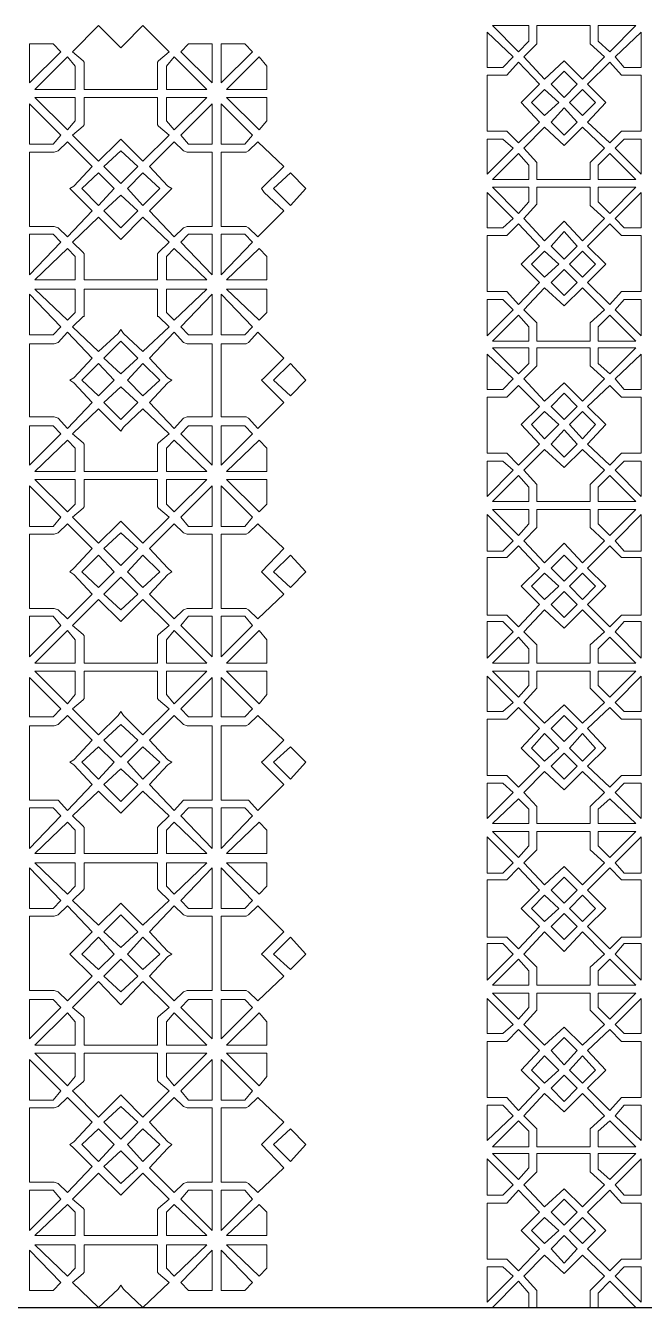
# Model space of a CAD drawing. Extents: x -66030 to 95157, y -13132 to 45879.
# Drawn here: x 46595 to 48449, y 24423 to 28262 of the extents above; entities that cross this region are included whole.
import ezdxf

# ---------------------------------------------------------------- set-up
doc = ezdxf.new("R2010")
doc.units = 0
doc.header["$LTSCALE"] = 100
doc.header["$MEASUREMENT"] = 0
doc.layers.get('0').update_dxf_attribs({"linetype": 'CONTINUOUS'})
doc.layers.add('3', color=11, linetype='CONTINUOUS')

msp = doc.modelspace()

# ---------------------------------------------------------------- linework, layer by layer
at = {"lineweight": 0}
for points in [[(46989.8, 28070.7), (46771, 28070.7), (46771, 28152.8), (46767.1, 28156.7), (46735.9, 28184), (46814, 28262.1), (46880.4, 28195.7), (46888.2, 28203.6), (46946.8, 28262.1), (47024.9, 28184), (46993.7, 28156.7), (46989.8, 28152.8), (46989.8, 28070.7)], [(48103, 28262.1), (47993.6, 28262.1), (48071.7, 28184), (48103, 28215.3), (48103, 28262.1)], [(48286.5, 28262.1), (48126.4, 28262.1), (48126.4, 28207.5), (48087.3, 28168.4), (48149.8, 28102), (48208.4, 28156.7), (48263.1, 28102), (48329.5, 28168.4), (48286.5, 28207.5), (48286.5, 28262.1)], [(48423.3, 28262.1), (48310, 28262.1), (48310, 28215.3), (48345.1, 28184), (48423.3, 28262.1)], [(47978, 28242.6), (47978, 28137.1), (48024.8, 28137.1), (48056.1, 28168.4), (47978, 28242.6)], [(48438.9, 28137.1), (48438.9, 28242.6), (48360.8, 28168.4), (48388.1, 28137.1), (48438.9, 28137.1)], [(46700.7, 28184), (46607, 28090.3), (46607, 28207.5), (46677.3, 28207.5), (46700.7, 28184)], [(47153.8, 28207.5), (47153.8, 28090.3), (47060.1, 28184), (47083.5, 28207.5), (47153.8, 28207.5)], [(47181.2, 28090.3), (47181.2, 28207.5), (47251.5, 28207.5), (47274.9, 28184), (47181.2, 28090.3)], [(46743.7, 28070.7), (46622.6, 28070.7), (46720.3, 28168.4), (46743.7, 28141.1), (46743.7, 28070.7)], [(47138.2, 28070.7), (47017.1, 28070.7), (47017.1, 28141.1), (47040.5, 28168.4), (47138.2, 28070.7)], [(47317.9, 28070.7), (47196.8, 28070.7), (47294.4, 28168.4), (47317.9, 28141.1), (47317.9, 28070.7)], [(47978, 28113.7), (47978, 27945.8), (48036.6, 27945.8), (48071.7, 27910.6), (48134.2, 27973.1), (48079.5, 28031.7), (48134.2, 28086.4), (48071.7, 28152.8), (48036.6, 28113.7), (47978, 28113.7)], [(48438.9, 27945.8), (48438.9, 28113.7), (48380.3, 28113.7), (48345.1, 28152.8), (48278.7, 28086.4), (48333.4, 28031.7), (48278.7, 27973.1), (48345.1, 27910.6), (48380.3, 27945.8), (48438.9, 27945.8)], [(48208.4, 28125.4), (48169.4, 28086.4), (48208.4, 28047.3), (48247.5, 28086.4), (48208.4, 28125.4)], [(48149.8, 28070.7), (48110.8, 28031.7), (48149.8, 27992.6), (48192.8, 28031.7), (48149.8, 28070.7)], [(48263.1, 27992.6), (48302.2, 28031.7), (48263.1, 28070.7), (48224, 28031.7), (48263.1, 27992.6)], [(46622.6, 28047.3), (46743.7, 28047.3), (46743.7, 27977), (46720.3, 27949.7), (46622.6, 28047.3)], [(46771, 28047.3), (46989.8, 28047.3), (46989.8, 27965.3), (46993.7, 27961.4), (47024.9, 27934), (46946.8, 27855.9), (46888.2, 27914.5), (46880.4, 27922.3), (46872.6, 27914.5), (46814, 27855.9), (46735.9, 27934), (46767.1, 27961.4), (46771, 27965.3), (46771, 28047.3)], [(47017.1, 28047.3), (47138.2, 28047.3), (47040.5, 27949.7), (47017.1, 27977), (47017.1, 28047.3)], [(47196.8, 28047.3), (47317.9, 28047.3), (47317.9, 27977), (47294.4, 27949.7), (47196.8, 28047.3)], [(46607, 28027.8), (46700.7, 27934), (46677.3, 27906.7), (46607, 27906.7), (46607, 28027.8)], [(47153.8, 28027.8), (47153.8, 27906.7), (47083.5, 27906.7), (47060.1, 27934), (47153.8, 28027.8)], [(47181.2, 27906.7), (47181.2, 28027.8), (47274.9, 27934), (47251.5, 27906.7), (47181.2, 27906.7)], [(48169.4, 27973.1), (48208.4, 27934), (48247.5, 27973.1), (48208.4, 28016.1), (48169.4, 27973.1)], [(48126.4, 27801.2), (48286.5, 27801.2), (48286.5, 27852), (48329.5, 27895), (48263.1, 27957.5), (48208.4, 27902.8), (48149.8, 27957.5), (48087.3, 27895), (48126.4, 27852), (48126.4, 27801.2)], [(46720.3, 27629.4), (46692.9, 27656.7), (46681.2, 27660.6), (46607, 27660.6), (46607, 27883.3), (46681.2, 27883.3), (46692.9, 27887.2), (46720.3, 27914.5), (46794.5, 27840.3), (46739.8, 27781.7), (46728.1, 27773.9), (46739.8, 27762.2), (46794.5, 27707.5), (46720.3, 27629.4)], [(47153.8, 27883.3), (47153.8, 27660.6), (47079.6, 27660.6), (47067.9, 27656.7), (47040.5, 27629.4), (46966.3, 27707.5), (47021, 27762.2), (47032.7, 27773.9), (47021, 27781.7), (46966.3, 27840.3), (47040.5, 27914.5), (47067.9, 27887.2), (47079.6, 27883.3), (47153.8, 27883.3)], [(47181.2, 27660.6), (47181.2, 27883.3), (47255.4, 27883.3), (47263.2, 27887.2), (47290.5, 27914.5), (47368.6, 27840.3), (47302.2, 27773.9), (47310.1, 27762.2), (47368.6, 27707.5), (47290.5, 27629.4), (47263.2, 27656.7), (47255.4, 27660.6), (47181.2, 27660.6)], [(47978, 27922.3), (47978, 27816.9), (48056.1, 27895), (48024.8, 27922.3), (47978, 27922.3)], [(48438.9, 27816.9), (48438.9, 27922.3), (48388.1, 27922.3), (48360.8, 27895), (48438.9, 27816.9)], [(46829.6, 27840.3), (46880.4, 27887.2), (46931.2, 27840.3), (46880.4, 27789.5), (46829.6, 27840.3)], [(47993.6, 27801.2), (48103, 27801.2), (48103, 27844.2), (48071.7, 27879.4), (47993.6, 27801.2)], [(48310, 27801.2), (48423.3, 27801.2), (48345.1, 27879.4), (48310, 27844.2), (48310, 27801.2)], [(46814, 27723.1), (46763.2, 27773.9), (46814, 27820.8), (46860.9, 27773.9), (46814, 27723.1)], [(46946.8, 27820.8), (46997.6, 27773.9), (46946.8, 27723.1), (46899.9, 27773.9), (46946.8, 27820.8)], [(47388.2, 27723.1), (47337.4, 27773.9), (47388.2, 27820.8), (47435, 27773.9), (47388.2, 27723.1)], [(47978, 27656.7), (47978, 27762.2), (48056.1, 27684.1), (48024.8, 27656.7), (47978, 27656.7)], [(47993.6, 27777.8), (48103, 27777.8), (48103, 27734.8), (48071.7, 27699.7), (47993.6, 27777.8)], [(48126.4, 27777.8), (48286.5, 27777.8), (48286.5, 27723.1), (48329.5, 27684.1), (48263.1, 27617.7), (48208.4, 27676.2), (48149.8, 27617.7), (48087.3, 27684.1), (48126.4, 27727), (48126.4, 27777.8)], [(48310, 27777.8), (48423.3, 27777.8), (48345.1, 27699.7), (48310, 27734.8), (48310, 27777.8)], [(48438.9, 27762.2), (48438.9, 27656.7), (48388.1, 27656.7), (48360.8, 27684.1), (48438.9, 27762.2)], [(46880.4, 27656.7), (46829.6, 27707.5), (46880.4, 27754.4), (46931.2, 27707.5), (46880.4, 27656.7)], [(46771, 27500.5), (46771, 27578.6), (46767.1, 27582.5), (46735.9, 27613.7), (46814, 27688), (46880.4, 27621.6), (46946.8, 27688), (47024.9, 27613.7), (46993.7, 27582.5), (46989.8, 27578.6), (46989.8, 27500.5), (46771, 27500.5)], [(47978, 27465.3), (47978, 27633.3), (48036.6, 27633.3), (48071.7, 27668.4), (48134.2, 27602), (48079.5, 27547.3), (48134.2, 27492.7), (48071.7, 27426.3), (48036.6, 27465.3), (47978, 27465.3)], [(48169.4, 27602), (48208.4, 27645), (48247.5, 27602), (48208.4, 27563), (48169.4, 27602)], [(48438.9, 27633.3), (48438.9, 27465.3), (48380.3, 27465.3), (48345.1, 27426.3), (48278.7, 27492.7), (48333.4, 27547.3), (48278.7, 27602), (48345.1, 27668.4), (48380.3, 27633.3), (48438.9, 27633.3)], [(46607, 27637.2), (46677.3, 27637.2), (46700.7, 27613.7), (46607, 27516.1), (46607, 27637.2)], [(47153.8, 27637.2), (47153.8, 27516.1), (47060.1, 27613.7), (47083.5, 27637.2), (47153.8, 27637.2)], [(47181.2, 27516.1), (47181.2, 27637.2), (47251.5, 27637.2), (47274.9, 27613.7), (47181.2, 27516.1)], [(46720.3, 27594.2), (46743.7, 27570.8), (46743.7, 27500.5), (46622.6, 27500.5), (46720.3, 27594.2)], [(47138.2, 27500.5), (47017.1, 27500.5), (47017.1, 27570.8), (47040.5, 27594.2), (47138.2, 27500.5)], [(47317.9, 27500.5), (47196.8, 27500.5), (47294.4, 27594.2), (47317.9, 27570.8), (47317.9, 27500.5)], [(48149.8, 27508.3), (48110.8, 27547.3), (48149.8, 27586.4), (48192.8, 27547.3), (48149.8, 27508.3)], [(48263.1, 27586.4), (48302.2, 27547.3), (48263.1, 27508.3), (48224, 27547.3), (48263.1, 27586.4)], [(48208.4, 27453.6), (48169.4, 27492.7), (48208.4, 27531.7), (48247.5, 27492.7), (48208.4, 27453.6)], [(46607, 27336.4), (46607, 27457.5), (46700.7, 27359.9), (46677.3, 27336.4), (46607, 27336.4)], [(46622.6, 27473.1), (46743.7, 27473.1), (46743.7, 27402.8), (46720.3, 27379.4), (46622.6, 27473.1)], [(46735.9, 27359.9), (46767.1, 27391.1), (46771, 27391.1), (46771, 27473.1), (46989.8, 27473.1), (46989.8, 27391.1), (46993.7, 27391.1), (47024.9, 27359.9), (46946.8, 27285.6), (46888.2, 27340.3), (46880.4, 27352), (46872.6, 27340.3), (46814, 27285.6), (46735.9, 27359.9)], [(47017.1, 27473.1), (47138.2, 27473.1), (47040.5, 27379.4), (47017.1, 27402.8), (47017.1, 27473.1)], [(47153.8, 27457.5), (47153.8, 27336.4), (47083.5, 27336.4), (47060.1, 27359.9), (47153.8, 27457.5)], [(47181.2, 27336.4), (47181.2, 27457.5), (47274.9, 27359.9), (47251.5, 27336.4), (47181.2, 27336.4)], [(47196.8, 27473.1), (47317.9, 27473.1), (47317.9, 27402.8), (47294.4, 27379.4), (47196.8, 27473.1)], [(48286.5, 27316.9), (48126.4, 27316.9), (48126.4, 27371.6), (48087.3, 27410.6), (48149.8, 27477), (48208.4, 27422.4), (48263.1, 27477), (48329.5, 27410.6), (48286.5, 27371.6), (48286.5, 27316.9)], [(47978, 27332.5), (47978, 27441.9), (48024.8, 27441.9), (48056.1, 27410.6), (47978, 27332.5)], [(48438.9, 27441.9), (48438.9, 27332.5), (48360.8, 27410.6), (48388.1, 27441.9), (48438.9, 27441.9)], [(48103, 27316.9), (47993.6, 27316.9), (48071.7, 27395), (48103, 27359.9), (48103, 27316.9)], [(48423.3, 27316.9), (48310, 27316.9), (48310, 27359.9), (48345.1, 27395), (48423.3, 27316.9)], [(46607, 27309.1), (46681.2, 27309.1), (46692.9, 27313), (46720.3, 27344.2), (46794.5, 27266.1), (46739.8, 27207.5), (46728.1, 27199.7), (46739.8, 27191.9), (46794.5, 27133.3), (46720.3, 27055.2), (46692.9, 27086.4), (46681.2, 27090.3), (46607, 27090.3), (46607, 27309.1)], [(47153.8, 27309.1), (47153.8, 27090.3), (47079.6, 27090.3), (47067.9, 27086.4), (47040.5, 27055.2), (46966.3, 27133.3), (47021, 27191.9), (47032.7, 27199.7), (47021, 27207.5), (46966.3, 27266.1), (47040.5, 27344.2), (47067.9, 27313), (47079.6, 27309.1), (47153.8, 27309.1)], [(47181.2, 27090.3), (47181.2, 27309.1), (47255.4, 27309.1), (47263.2, 27313), (47290.5, 27344.2), (47368.6, 27266.1), (47310.1, 27207.5), (47302.2, 27199.7), (47368.6, 27133.3), (47290.5, 27055.2), (47263.2, 27086.4), (47255.4, 27090.3), (47181.2, 27090.3)], [(46880.4, 27316.9), (46931.2, 27266.1), (46880.4, 27219.2), (46829.6, 27266.1), (46880.4, 27316.9)], [(47978, 27277.8), (47978, 27172.4), (48024.8, 27172.4), (48056.1, 27203.6), (47978, 27277.8)], [(48103, 27297.4), (47993.6, 27297.4), (48071.7, 27219.2), (48103, 27250.5), (48103, 27297.4)], [(48286.5, 27297.4), (48126.4, 27297.4), (48126.4, 27242.7), (48087.3, 27203.6), (48149.8, 27137.2), (48208.4, 27191.9), (48263.1, 27137.2), (48329.5, 27203.6), (48286.5, 27242.7), (48286.5, 27297.4)], [(48423.3, 27297.4), (48310, 27297.4), (48310, 27250.5), (48345.1, 27219.2), (48423.3, 27297.4)], [(48438.9, 27172.4), (48438.9, 27277.8), (48360.8, 27203.6), (48388.1, 27172.4), (48438.9, 27172.4)], [(46814, 27152.8), (46763.2, 27199.7), (46814, 27250.5), (46860.9, 27199.7), (46814, 27152.8)], [(46946.8, 27250.5), (46997.6, 27199.7), (46946.8, 27152.8), (46899.9, 27199.7), (46946.8, 27250.5)], [(47388.2, 27152.8), (47337.4, 27199.7), (47388.2, 27250.5), (47435, 27199.7), (47388.2, 27152.8)], [(46931.2, 27133.3), (46880.4, 27082.5), (46829.6, 27133.3), (46880.4, 27180.2), (46931.2, 27133.3)], [(47978, 27148.9), (47978, 26981), (48036.6, 26981), (48071.7, 26945.8), (48134.2, 27008.3), (48079.5, 27066.9), (48134.2, 27121.6), (48071.7, 27184.1), (48036.6, 27148.9), (47978, 27148.9)], [(48208.4, 27160.7), (48169.4, 27121.6), (48208.4, 27082.5), (48247.5, 27121.6), (48208.4, 27160.7)], [(48438.9, 26981), (48438.9, 27148.9), (48380.3, 27148.9), (48345.1, 27184.1), (48278.7, 27121.6), (48333.4, 27066.9), (48278.7, 27008.3), (48345.1, 26945.8), (48380.3, 26981), (48438.9, 26981)], [(46989.8, 26926.3), (46771, 26926.3), (46771, 27008.3), (46767.1, 27012.2), (46735.9, 27039.6), (46814, 27113.8), (46880.4, 27047.4), (46888.2, 27059.1), (46946.8, 27113.8), (47024.9, 27039.6), (46993.7, 27012.2), (46989.8, 27008.3), (46989.8, 26926.3)], [(48149.8, 27106), (48110.8, 27066.9), (48149.8, 27023.9), (48192.8, 27066.9), (48149.8, 27106)], [(48263.1, 27023.9), (48302.2, 27066.9), (48263.1, 27106), (48224, 27066.9), (48263.1, 27023.9)], [(46700.7, 27039.6), (46607, 26945.8), (46607, 27063), (46677.3, 27063), (46700.7, 27039.6)], [(47153.8, 27063), (47153.8, 26945.8), (47060.1, 27039.6), (47083.5, 27063), (47153.8, 27063)], [(47181.2, 26945.8), (47181.2, 27063), (47251.5, 27063), (47274.9, 27039.6), (47181.2, 26945.8)], [(48169.4, 27008.3), (48208.4, 26969.3), (48247.5, 27008.3), (48208.4, 27051.3), (48169.4, 27008.3)], [(46743.7, 26926.3), (46622.6, 26926.3), (46720.3, 27020), (46743.7, 26996.6), (46743.7, 26926.3)], [(47138.2, 26926.3), (47017.1, 26926.3), (47017.1, 26996.6), (47040.5, 27020), (47138.2, 26926.3)], [(47317.9, 26926.3), (47196.8, 26926.3), (47294.4, 27020), (47317.9, 26996.6), (47317.9, 26926.3)], [(48126.4, 26836.5), (48286.5, 26836.5), (48286.5, 26887.2), (48329.5, 26930.2), (48263.1, 26992.7), (48208.4, 26938), (48149.8, 26992.7), (48087.3, 26930.2), (48126.4, 26887.2), (48126.4, 26836.5)], [(47978, 26957.5), (47978, 26852.1), (48056.1, 26930.2), (48024.8, 26957.5), (47978, 26957.5)], [(48438.9, 26852.1), (48438.9, 26957.5), (48388.1, 26957.5), (48360.8, 26930.2), (48438.9, 26852.1)], [(46607, 26883.3), (46700.7, 26789.6), (46677.3, 26762.2), (46607, 26762.2), (46607, 26883.3)], [(46622.6, 26902.9), (46743.7, 26902.9), (46743.7, 26828.7), (46720.3, 26805.2), (46622.6, 26902.9)], [(46771, 26902.9), (46989.8, 26902.9), (46989.8, 26820.8), (46993.7, 26816.9), (47024.9, 26789.6), (46946.8, 26711.5), (46888.2, 26770.1), (46880.4, 26777.9), (46872.6, 26770.1), (46814, 26711.5), (46735.9, 26789.6), (46767.1, 26816.9), (46771, 26820.8), (46771, 26902.9)], [(47017.1, 26902.9), (47138.2, 26902.9), (47040.5, 26805.2), (47017.1, 26828.7), (47017.1, 26902.9)], [(47153.8, 26883.3), (47153.8, 26762.2), (47083.5, 26762.2), (47060.1, 26789.6), (47153.8, 26883.3)], [(47181.2, 26762.2), (47181.2, 26883.3), (47274.9, 26789.6), (47251.5, 26762.2), (47181.2, 26762.2)], [(47196.8, 26902.9), (47317.9, 26902.9), (47317.9, 26828.7), (47294.4, 26805.2), (47196.8, 26902.9)], [(47993.6, 26836.5), (48103, 26836.5), (48103, 26879.4), (48071.7, 26914.6), (47993.6, 26836.5)], [(48310, 26836.5), (48423.3, 26836.5), (48345.1, 26914.6), (48310, 26879.4), (48310, 26836.5)], [(47993.6, 26813), (48103, 26813), (48103, 26770.1), (48071.7, 26734.9), (47993.6, 26813)], [(48126.4, 26813), (48286.5, 26813), (48286.5, 26758.3), (48329.5, 26719.3), (48263.1, 26652.9), (48208.4, 26711.5), (48149.8, 26652.9), (48087.3, 26719.3), (48126.4, 26758.3), (48126.4, 26813)], [(48310, 26813), (48423.3, 26813), (48345.1, 26734.9), (48310, 26770.1), (48310, 26813)], [(46720.3, 26484.9), (46692.9, 26512.3), (46681.2, 26516.2), (46607, 26516.2), (46607, 26738.8), (46681.2, 26738.8), (46692.9, 26742.7), (46720.3, 26770.1), (46794.5, 26695.8), (46739.8, 26637.3), (46728.1, 26625.5), (46739.8, 26617.7), (46794.5, 26559.1), (46720.3, 26484.9)], [(47153.8, 26738.8), (47153.8, 26516.2), (47079.6, 26516.2), (47067.9, 26512.3), (47040.5, 26484.9), (46966.3, 26559.1), (47021, 26617.7), (47032.7, 26625.5), (47021, 26637.3), (46966.3, 26695.8), (47040.5, 26770.1), (47067.9, 26742.7), (47079.6, 26738.8), (47153.8, 26738.8)], [(47181.2, 26516.2), (47181.2, 26738.8), (47255.4, 26738.8), (47263.2, 26742.7), (47290.5, 26770.1), (47368.6, 26695.8), (47302.2, 26625.5), (47310.1, 26617.7), (47368.6, 26559.1), (47290.5, 26484.9), (47263.2, 26512.3), (47255.4, 26516.2), (47181.2, 26516.2)], [(47978, 26688), (47978, 26797.4), (48056.1, 26719.3), (48024.8, 26688), (47978, 26688)], [(48438.9, 26797.4), (48438.9, 26688), (48388.1, 26688), (48360.8, 26719.3), (48438.9, 26797.4)], [(46829.6, 26695.8), (46880.4, 26742.7), (46931.2, 26695.8), (46880.4, 26645.1), (46829.6, 26695.8)], [(47978, 26496.6), (47978, 26668.5), (48036.6, 26668.5), (48071.7, 26703.7), (48134.2, 26637.3), (48079.5, 26582.6), (48134.2, 26527.9), (48071.7, 26461.5), (48036.6, 26496.6), (47978, 26496.6)], [(48438.9, 26668.5), (48438.9, 26496.6), (48380.3, 26496.6), (48345.1, 26461.5), (48278.7, 26527.9), (48333.4, 26582.6), (48278.7, 26637.3), (48345.1, 26703.7), (48380.3, 26668.5), (48438.9, 26668.5)], [(46814, 26578.7), (46763.2, 26625.5), (46814, 26676.3), (46860.9, 26625.5), (46814, 26578.7)], [(46946.8, 26676.3), (46997.6, 26625.5), (46946.8, 26578.7), (46899.9, 26625.5), (46946.8, 26676.3)], [(47388.2, 26578.7), (47337.4, 26625.5), (47388.2, 26676.3), (47435, 26625.5), (47388.2, 26578.7)], [(48169.4, 26637.3), (48208.4, 26676.3), (48247.5, 26637.3), (48208.4, 26598.2), (48169.4, 26637.3)], [(46880.4, 26512.3), (46829.6, 26559.1), (46880.4, 26609.9), (46931.2, 26559.1), (46880.4, 26512.3)], [(48149.8, 26543.5), (48110.8, 26582.6), (48149.8, 26621.6), (48192.8, 26582.6), (48149.8, 26543.5)], [(48263.1, 26621.6), (48302.2, 26582.6), (48263.1, 26543.5), (48224, 26582.6), (48263.1, 26621.6)], [(46771, 26352.1), (46771, 26434.1), (46767.1, 26438.1), (46735.9, 26465.4), (46814, 26543.5), (46880.4, 26477.1), (46946.8, 26543.5), (47024.9, 26465.4), (46993.7, 26438.1), (46989.8, 26434.1), (46989.8, 26352.1), (46771, 26352.1)], [(48208.4, 26488.8), (48169.4, 26527.9), (48208.4, 26567), (48247.5, 26527.9), (48208.4, 26488.8)], [(48286.5, 26352.1), (48126.4, 26352.1), (48126.4, 26406.8), (48087.3, 26445.9), (48149.8, 26512.3), (48208.4, 26457.6), (48263.1, 26512.3), (48329.5, 26445.9), (48286.5, 26406.8), (48286.5, 26352.1)], [(46607, 26492.7), (46677.3, 26492.7), (46700.7, 26465.4), (46607, 26371.7), (46607, 26492.7)], [(47153.8, 26492.7), (47153.8, 26371.7), (47060.1, 26465.4), (47083.5, 26492.7), (47153.8, 26492.7)], [(47181.2, 26371.7), (47181.2, 26492.7), (47251.5, 26492.7), (47274.9, 26465.4), (47181.2, 26371.7)], [(47978, 26367.7), (47978, 26477.1), (48024.8, 26477.1), (48056.1, 26445.9), (47978, 26367.7)], [(48438.9, 26477.1), (48438.9, 26367.7), (48360.8, 26445.9), (48388.1, 26477.1), (48438.9, 26477.1)], [(46720.3, 26449.8), (46743.7, 26422.4), (46743.7, 26352.1), (46622.6, 26352.1), (46720.3, 26449.8)], [(47138.2, 26352.1), (47017.1, 26352.1), (47017.1, 26422.4), (47040.5, 26449.8), (47138.2, 26352.1)], [(47317.9, 26352.1), (47196.8, 26352.1), (47294.4, 26449.8), (47317.9, 26422.4), (47317.9, 26352.1)], [(48103, 26352.1), (47993.6, 26352.1), (48071.7, 26430.2), (48103, 26395.1), (48103, 26352.1)], [(48423.3, 26352.1), (48310, 26352.1), (48310, 26395.1), (48345.1, 26430.2), (48423.3, 26352.1)], [(46607, 26192), (46607, 26309.2), (46700.7, 26215.4), (46677.3, 26192), (46607, 26192)], [(46622.6, 26328.7), (46743.7, 26328.7), (46743.7, 26258.4), (46720.3, 26231), (46622.6, 26328.7)], [(46735.9, 26215.4), (46767.1, 26242.8), (46771, 26246.7), (46771, 26328.7), (46989.8, 26328.7), (46989.8, 26246.7), (46993.7, 26242.8), (47024.9, 26215.4), (46946.8, 26137.3), (46888.2, 26195.9), (46880.4, 26207.6), (46872.6, 26195.9), (46814, 26137.3), (46735.9, 26215.4)], [(47017.1, 26328.7), (47138.2, 26328.7), (47040.5, 26231), (47017.1, 26258.4), (47017.1, 26328.7)], [(47153.8, 26309.2), (47153.8, 26192), (47083.5, 26192), (47060.1, 26215.4), (47153.8, 26309.2)], [(47181.2, 26192), (47181.2, 26309.2), (47274.9, 26215.4), (47251.5, 26192), (47181.2, 26192)], [(47196.8, 26328.7), (47317.9, 26328.7), (47317.9, 26258.4), (47294.4, 26231), (47196.8, 26328.7)], [(47978, 26313.1), (47978, 26207.6), (48024.8, 26207.6), (48056.1, 26234.9), (47978, 26313.1)], [(48103, 26328.7), (47993.6, 26328.7), (48071.7, 26250.6), (48103, 26285.7), (48103, 26328.7)], [(48286.5, 26328.7), (48126.4, 26328.7), (48126.4, 26277.9), (48087.3, 26234.9), (48149.8, 26172.4), (48208.4, 26227.1), (48263.1, 26172.4), (48329.5, 26234.9), (48286.5, 26277.9), (48286.5, 26328.7)], [(48423.3, 26328.7), (48310, 26328.7), (48310, 26285.7), (48345.1, 26250.6), (48423.3, 26328.7)], [(48438.9, 26207.6), (48438.9, 26313.1), (48360.8, 26234.9), (48388.1, 26207.6), (48438.9, 26207.6)], [(46607, 26164.6), (46681.2, 26164.6), (46692.9, 26168.5), (46720.3, 26195.9), (46794.5, 26121.7), (46739.8, 26063.1), (46728.1, 26055.3), (46739.8, 26047.5), (46794.5, 25988.9), (46720.3, 25910.7), (46692.9, 25942), (46681.2, 25942), (46607, 25942), (46607, 26164.6)], [(47153.8, 26164.6), (47153.8, 25942), (47079.6, 25942), (47067.9, 25942), (47040.5, 25910.7), (46966.3, 25988.9), (47021, 26047.5), (47032.7, 26055.3), (47021, 26063.1), (46966.3, 26121.7), (47040.5, 26195.9), (47067.9, 26168.5), (47079.6, 26164.6), (47153.8, 26164.6)], [(47181.2, 25942), (47181.2, 26164.6), (47255.4, 26164.6), (47263.2, 26168.5), (47290.5, 26195.9), (47368.6, 26121.7), (47310.1, 26063.1), (47302.2, 26055.3), (47310.1, 26047.5), (47368.6, 25988.9), (47290.5, 25910.7), (47263.2, 25942), (47255.4, 25942), (47181.2, 25942)], [(47978, 26184.2), (47978, 26016.2), (48036.6, 26016.2), (48071.7, 25981.1), (48134.2, 26043.6), (48079.5, 26098.2), (48134.2, 26156.8), (48071.7, 26219.3), (48036.6, 26184.2), (47978, 26184.2)], [(48208.4, 26195.9), (48169.4, 26156.8), (48208.4, 26117.8), (48247.5, 26156.8), (48208.4, 26195.9)], [(48438.9, 26016.2), (48438.9, 26184.2), (48380.3, 26184.2), (48345.1, 26219.3), (48278.7, 26156.8), (48333.4, 26098.2), (48278.7, 26043.6), (48345.1, 25981.1), (48380.3, 26016.2), (48438.9, 26016.2)], [(46880.4, 26168.5), (46931.2, 26121.7), (46880.4, 26070.9), (46829.6, 26121.7), (46880.4, 26168.5)], [(48149.8, 26141.2), (48110.8, 26098.2), (48149.8, 26059.2), (48192.8, 26098.2), (48149.8, 26141.2)], [(48263.1, 26059.2), (48302.2, 26098.2), (48263.1, 26141.2), (48224, 26098.2), (48263.1, 26059.2)], [(46814, 26004.5), (46763.2, 26055.3), (46814, 26102.1), (46860.9, 26055.3), (46814, 26004.5)], [(46946.8, 26102.1), (46997.6, 26055.3), (46946.8, 26004.5), (46899.9, 26055.3), (46946.8, 26102.1)], [(47388.2, 26004.5), (47337.4, 26055.3), (47388.2, 26102.1), (47435, 26055.3), (47388.2, 26004.5)], [(48169.4, 26043.6), (48208.4, 26004.5), (48247.5, 26043.6), (48208.4, 26082.6), (48169.4, 26043.6)], [(46931.2, 25988.9), (46880.4, 25938.1), (46829.6, 25988.9), (46880.4, 26035.7), (46931.2, 25988.9)], [(48126.4, 25871.7), (48286.5, 25871.7), (48286.5, 25922.5), (48329.5, 25965.4), (48263.1, 26027.9), (48208.4, 25973.2), (48149.8, 26027.9), (48087.3, 25965.4), (48126.4, 25922.5), (48126.4, 25871.7)], [(46989.8, 25781.9), (46771, 25781.9), (46771, 25860), (46767.1, 25863.9), (46735.9, 25895.1), (46814, 25969.3), (46880.4, 25902.9), (46888.2, 25910.7), (46946.8, 25969.3), (47024.9, 25895.1), (46993.7, 25863.9), (46989.8, 25860), (46989.8, 25781.9)], [(47978, 25992.8), (47978, 25887.3), (48056.1, 25965.4), (48024.8, 25992.8), (47978, 25992.8)], [(48438.9, 25887.3), (48438.9, 25992.8), (48388.1, 25992.8), (48360.8, 25965.4), (48438.9, 25887.3)], [(46700.7, 25895.1), (46607, 25797.5), (46607, 25918.6), (46677.3, 25918.6), (46700.7, 25895.1)], [(47153.8, 25918.6), (47153.8, 25797.5), (47060.1, 25895.1), (47083.5, 25918.6), (47153.8, 25918.6)], [(47181.2, 25797.5), (47181.2, 25918.6), (47251.5, 25918.6), (47274.9, 25895.1), (47181.2, 25797.5)], [(47993.6, 25871.7), (48103, 25871.7), (48103, 25914.7), (48071.7, 25945.9), (47993.6, 25871.7)], [(48310, 25871.7), (48423.3, 25871.7), (48345.1, 25945.9), (48310, 25914.7), (48310, 25871.7)], [(46743.7, 25781.9), (46622.6, 25781.9), (46720.3, 25875.6), (46743.7, 25852.2), (46743.7, 25781.9)], [(47138.2, 25781.9), (47017.1, 25781.9), (47017.1, 25852.2), (47040.5, 25875.6), (47138.2, 25781.9)], [(47317.9, 25781.9), (47196.8, 25781.9), (47294.4, 25875.6), (47317.9, 25852.2), (47317.9, 25781.9)], [(47993.6, 25848.3), (48103, 25848.3), (48103, 25805.3), (48071.7, 25770.1), (47993.6, 25848.3)], [(48126.4, 25848.3), (48286.5, 25848.3), (48286.5, 25793.6), (48329.5, 25754.5), (48263.1, 25688.1), (48208.4, 25742.8), (48149.8, 25688.1), (48087.3, 25754.5), (48126.4, 25793.6), (48126.4, 25848.3)], [(48310, 25848.3), (48423.3, 25848.3), (48345.1, 25770.1), (48310, 25805.3), (48310, 25848.3)], [(47978, 25723.3), (47978, 25832.6), (48056.1, 25754.5), (48024.8, 25723.3), (47978, 25723.3)], [(48438.9, 25832.6), (48438.9, 25723.3), (48388.1, 25723.3), (48360.8, 25754.5), (48438.9, 25832.6)], [(46607, 25738.9), (46700.7, 25641.2), (46677.3, 25617.8), (46607, 25617.8), (46607, 25738.9)], [(46622.6, 25754.5), (46743.7, 25754.5), (46743.7, 25684.2), (46720.3, 25660.8), (46622.6, 25754.5)], [(46771, 25754.5), (46989.8, 25754.5), (46989.8, 25676.4), (46993.7, 25672.5), (47024.9, 25641.2), (46946.8, 25567), (46888.2, 25625.6), (46880.4, 25633.4), (46872.6, 25625.6), (46814, 25567), (46735.9, 25641.2), (46767.1, 25672.5), (46771, 25676.4), (46771, 25754.5)], [(47017.1, 25754.5), (47138.2, 25754.5), (47040.5, 25660.8), (47017.1, 25684.2), (47017.1, 25754.5)], [(47153.8, 25738.9), (47153.8, 25617.8), (47083.5, 25617.8), (47060.1, 25641.2), (47153.8, 25738.9)], [(47181.2, 25617.8), (47181.2, 25738.9), (47274.9, 25641.2), (47251.5, 25617.8), (47181.2, 25617.8)], [(47196.8, 25754.5), (47317.9, 25754.5), (47317.9, 25684.2), (47294.4, 25660.8), (47196.8, 25754.5)], [(47978, 25531.9), (47978, 25703.7), (48036.6, 25703.7), (48071.7, 25738.9), (48134.2, 25672.5), (48079.5, 25617.8), (48134.2, 25563.1), (48071.7, 25496.7), (48036.6, 25531.9), (47978, 25531.9)], [(48438.9, 25703.7), (48438.9, 25531.9), (48380.3, 25531.9), (48345.1, 25496.7), (48278.7, 25563.1), (48333.4, 25617.8), (48278.7, 25672.5), (48345.1, 25738.9), (48380.3, 25703.7), (48438.9, 25703.7)], [(48169.4, 25672.5), (48208.4, 25711.5), (48247.5, 25672.5), (48208.4, 25633.4), (48169.4, 25672.5)], [(48149.8, 25578.7), (48110.8, 25617.8), (48149.8, 25656.9), (48192.8, 25617.8), (48149.8, 25578.7)], [(48263.1, 25656.9), (48302.2, 25617.8), (48263.1, 25578.7), (48224, 25617.8), (48263.1, 25656.9)], [(46720.3, 25340.5), (46692.9, 25367.8), (46681.2, 25371.7), (46607, 25371.7), (46607, 25594.4), (46681.2, 25594.4), (46692.9, 25598.3), (46720.3, 25625.6), (46794.5, 25547.5), (46728.1, 25481.1), (46794.5, 25414.7), (46720.3, 25340.5)], [(47153.8, 25594.4), (47153.8, 25371.7), (47079.6, 25371.7), (47067.9, 25367.8), (47040.5, 25340.5), (46966.3, 25414.7), (47021, 25473.3), (47032.7, 25481.1), (47021, 25488.9), (46966.3, 25547.5), (47040.5, 25625.6), (47067.9, 25598.3), (47079.6, 25594.4), (47153.8, 25594.4)], [(47181.2, 25371.7), (47181.2, 25594.4), (47255.4, 25594.4), (47263.2, 25598.3), (47290.5, 25625.6), (47368.6, 25547.5), (47310.1, 25488.9), (47302.2, 25481.1), (47310.1, 25473.3), (47368.6, 25414.7), (47290.5, 25340.5), (47263.2, 25367.8), (47255.4, 25371.7), (47181.2, 25371.7)], [(46829.6, 25547.5), (46880.4, 25598.3), (46931.2, 25547.5), (46880.4, 25500.6), (46829.6, 25547.5)], [(48208.4, 25524.1), (48169.4, 25563.1), (48208.4, 25602.2), (48247.5, 25563.1), (48208.4, 25524.1)], [(48286.5, 25387.3), (48126.4, 25387.3), (48126.4, 25442), (48087.3, 25481.1), (48149.8, 25547.5), (48208.4, 25488.9), (48263.1, 25547.5), (48329.5, 25481.1), (48286.5, 25442), (48286.5, 25387.3)], [(46814, 25434.2), (46763.2, 25481.1), (46814, 25531.9), (46860.9, 25481.1), (46814, 25434.2)], [(46946.8, 25531.9), (46997.6, 25481.1), (46946.8, 25434.2), (46899.9, 25481.1), (46946.8, 25531.9)], [(47388.2, 25434.2), (47337.4, 25481.1), (47388.2, 25531.9), (47435, 25481.1), (47388.2, 25434.2)], [(47978, 25403), (47978, 25512.3), (48024.8, 25512.3), (48056.1, 25481.1), (47978, 25403)], [(48438.9, 25512.3), (48438.9, 25403), (48360.8, 25481.1), (48388.1, 25512.3), (48438.9, 25512.3)], [(46880.4, 25367.8), (46829.6, 25414.7), (46880.4, 25465.5), (46931.2, 25414.7), (46880.4, 25367.8)], [(48103, 25387.3), (47993.6, 25387.3), (48071.7, 25465.5), (48103, 25430.3), (48103, 25387.3)], [(48423.3, 25387.3), (48310, 25387.3), (48310, 25430.3), (48345.1, 25465.5), (48423.3, 25387.3)], [(46771, 25207.7), (46771, 25289.7), (46767.1, 25293.6), (46735.9, 25320.9), (46814, 25399.1), (46880.4, 25328.8), (46946.8, 25399.1), (47024.9, 25320.9), (46993.7, 25293.6), (46989.8, 25289.7), (46989.8, 25207.7), (46771, 25207.7)], [(46607, 25344.4), (46677.3, 25344.4), (46700.7, 25320.9), (46607, 25227.2), (46607, 25344.4)], [(47153.8, 25344.4), (47153.8, 25227.2), (47060.1, 25320.9), (47083.5, 25344.4), (47153.8, 25344.4)], [(47181.2, 25227.2), (47181.2, 25344.4), (47251.5, 25344.4), (47274.9, 25320.9), (47181.2, 25227.2)], [(47978, 25348.3), (47978, 25242.8), (48024.8, 25242.8), (48056.1, 25270.2), (47978, 25348.3)], [(48103, 25363.9), (47993.6, 25363.9), (48071.7, 25285.8), (48103, 25320.9), (48103, 25363.9)], [(48286.5, 25363.9), (48126.4, 25363.9), (48126.4, 25313.1), (48087.3, 25270.2), (48149.8, 25207.7), (48208.4, 25262.4), (48263.1, 25207.7), (48329.5, 25270.2), (48286.5, 25313.1), (48286.5, 25363.9)], [(48423.3, 25363.9), (48310, 25363.9), (48310, 25320.9), (48345.1, 25285.8), (48423.3, 25363.9)], [(48438.9, 25242.8), (48438.9, 25348.3), (48360.8, 25270.2), (48388.1, 25242.8), (48438.9, 25242.8)], [(46720.3, 25305.3), (46743.7, 25278), (46743.7, 25207.7), (46622.6, 25207.7), (46720.3, 25305.3)], [(47138.2, 25207.7), (47017.1, 25207.7), (47017.1, 25278), (47040.5, 25305.3), (47138.2, 25207.7)], [(47317.9, 25207.7), (47196.8, 25207.7), (47294.4, 25305.3), (47317.9, 25278), (47317.9, 25207.7)], [(47978, 25219.4), (47978, 25051.4), (48036.6, 25051.4), (48071.7, 25012.4), (48134.2, 25078.8), (48079.5, 25133.5), (48134.2, 25192), (48071.7, 25254.5), (48036.6, 25219.4), (47978, 25219.4)], [(48208.4, 25231.1), (48169.4, 25192), (48208.4, 25149.1), (48247.5, 25192), (48208.4, 25231.1)], [(48438.9, 25051.4), (48438.9, 25219.4), (48380.3, 25219.4), (48345.1, 25254.5), (48278.7, 25192), (48333.4, 25133.5), (48278.7, 25078.8), (48345.1, 25012.4), (48380.3, 25051.4), (48438.9, 25051.4)], [(46607, 25043.6), (46607, 25164.7), (46700.7, 25071), (46677.3, 25043.6), (46607, 25043.6)], [(46622.6, 25184.2), (46743.7, 25184.2), (46743.7, 25113.9), (46720.3, 25086.6), (46622.6, 25184.2)], [(46735.9, 25071), (46767.1, 25098.3), (46771, 25102.2), (46771, 25184.2), (46989.8, 25184.2), (46989.8, 25102.2), (46993.7, 25098.3), (47024.9, 25071), (46946.8, 24992.8), (46888.2, 25051.4), (46880.4, 25059.2), (46872.6, 25051.4), (46814, 24992.8), (46735.9, 25071)], [(47017.1, 25184.2), (47138.2, 25184.2), (47040.5, 25086.6), (47017.1, 25113.9), (47017.1, 25184.2)], [(47153.8, 25164.7), (47153.8, 25043.6), (47083.5, 25043.6), (47060.1, 25071), (47153.8, 25164.7)], [(47181.2, 25043.6), (47181.2, 25164.7), (47274.9, 25071), (47251.5, 25043.6), (47181.2, 25043.6)], [(47196.8, 25184.2), (47317.9, 25184.2), (47317.9, 25113.9), (47294.4, 25086.6), (47196.8, 25184.2)], [(48149.8, 25176.4), (48110.8, 25133.5), (48149.8, 25094.4), (48192.8, 25133.5), (48149.8, 25176.4)], [(48263.1, 25094.4), (48302.2, 25133.5), (48263.1, 25176.4), (48224, 25133.5), (48263.1, 25094.4)], [(48169.4, 25078.8), (48208.4, 25039.7), (48247.5, 25078.8), (48208.4, 25117.8), (48169.4, 25078.8)], [(46607, 25020.2), (46681.2, 25020.2), (46692.9, 25024.1), (46720.3, 25051.4), (46794.5, 24977.2), (46739.8, 24918.6), (46728.1, 24910.8), (46739.8, 24899.1), (46794.5, 24844.4), (46720.3, 24766.3), (46692.9, 24793.6), (46681.2, 24797.5), (46607, 24797.5), (46607, 25020.2)], [(47153.8, 25020.2), (47153.8, 24797.5), (47079.6, 24797.5), (47067.9, 24793.6), (47040.5, 24766.3), (46966.3, 24840.5), (47021, 24899.1), (47032.7, 24910.8), (47021, 24918.6), (46966.3, 24977.2), (47040.5, 25051.4), (47067.9, 25024.1), (47079.6, 25020.2), (47153.8, 25020.2)], [(47181.2, 24797.5), (47181.2, 25020.2), (47255.4, 25020.2), (47263.2, 25024.1), (47290.5, 25051.4), (47368.6, 24977.2), (47310.1, 24918.6), (47302.2, 24910.8), (47368.6, 24840.5), (47290.5, 24766.3), (47263.2, 24793.6), (47255.4, 24797.5), (47181.2, 24797.5)], [(48126.4, 24903), (48286.5, 24903), (48286.5, 24957.7), (48329.5, 24996.8), (48263.1, 25063.2), (48208.4, 25008.5), (48149.8, 25063.2), (48087.3, 24996.8), (48126.4, 24957.7), (48126.4, 24903)], [(46880.4, 25024.1), (46931.2, 24977.2), (46880.4, 24926.4), (46829.6, 24977.2), (46880.4, 25024.1)], [(47978, 25028), (47978, 24922.5), (48056.1, 24996.8), (48024.8, 25028), (47978, 25028)], [(48438.9, 24922.5), (48438.9, 25028), (48388.1, 25028), (48360.8, 24996.8), (48438.9, 24922.5)], [(46814, 24860), (46763.2, 24910.8), (46814, 24957.7), (46860.9, 24910.8), (46814, 24860)], [(46946.8, 24957.7), (46997.6, 24910.8), (46946.8, 24860), (46899.9, 24910.8), (46946.8, 24957.7)], [(47388.2, 24860), (47337.4, 24910.8), (47388.2, 24957.7), (47435, 24910.8), (47388.2, 24860)], [(47993.6, 24903), (48103, 24903), (48103, 24949.9), (48071.7, 24981.1), (47993.6, 24903)], [(48310, 24903), (48423.3, 24903), (48345.1, 24981.1), (48310, 24949.9), (48310, 24903)], [(46931.2, 24840.5), (46880.4, 24793.6), (46829.6, 24844.4), (46880.4, 24891.3), (46931.2, 24840.5)], [(47993.6, 24883.5), (48103, 24883.5), (48103, 24840.5), (48071.7, 24805.4), (47993.6, 24883.5)], [(48126.4, 24883.5), (48286.5, 24883.5), (48286.5, 24828.8), (48329.5, 24789.7), (48263.1, 24723.3), (48208.4, 24778), (48149.8, 24723.3), (48087.3, 24789.7), (48126.4, 24828.8), (48126.4, 24883.5)], [(48310, 24883.5), (48423.3, 24883.5), (48345.1, 24805.4), (48310, 24836.6), (48310, 24883.5)], [(47978, 24758.5), (47978, 24867.9), (48056.1, 24789.7), (48024.8, 24758.5), (47978, 24758.5)], [(48438.9, 24867.9), (48438.9, 24758.5), (48388.1, 24758.5), (48360.8, 24789.7), (48438.9, 24867.9)], [(46989.8, 24637.4), (46771, 24637.4), (46771, 24715.5), (46767.1, 24719.4), (46735.9, 24746.8), (46814, 24824.9), (46880.4, 24758.5), (46888.2, 24766.3), (46946.8, 24824.9), (47024.9, 24746.8), (46993.7, 24719.4), (46989.8, 24715.5), (46989.8, 24637.4)], [(46700.7, 24746.8), (46607, 24653), (46607, 24774.1), (46677.3, 24774.1), (46700.7, 24746.8)], [(47153.8, 24774.1), (47153.8, 24653), (47060.1, 24746.8), (47083.5, 24774.1), (47153.8, 24774.1)], [(47181.2, 24653), (47181.2, 24774.1), (47251.5, 24774.1), (47274.9, 24746.8), (47181.2, 24653)], [(47978, 24567.1), (47978, 24735.1), (48036.6, 24735.1), (48071.7, 24774.1), (48134.2, 24707.7), (48079.5, 24653), (48134.2, 24598.3), (48071.7, 24531.9), (48036.6, 24567.1), (47978, 24567.1)], [(48438.9, 24735.1), (48438.9, 24567.1), (48380.3, 24567.1), (48345.1, 24531.9), (48278.7, 24598.3), (48333.4, 24653), (48278.7, 24707.7), (48345.1, 24774.1), (48380.3, 24735.1), (48438.9, 24735.1)], [(46743.7, 24637.4), (46622.6, 24637.4), (46720.3, 24731.1), (46743.7, 24707.7), (46743.7, 24637.4)], [(47138.2, 24637.4), (47017.1, 24637.4), (47017.1, 24707.7), (47040.5, 24731.1), (47138.2, 24637.4)], [(47317.9, 24637.4), (47196.8, 24637.4), (47294.4, 24731.1), (47317.9, 24707.7), (47317.9, 24637.4)], [(48169.4, 24707.7), (48208.4, 24746.8), (48247.5, 24707.7), (48208.4, 24668.7), (48169.4, 24707.7)], [(48149.8, 24614), (48110.8, 24653), (48149.8, 24692.1), (48192.8, 24653), (48149.8, 24614)], [(48263.1, 24692.1), (48302.2, 24653), (48263.1, 24614), (48224, 24653), (48263.1, 24692.1)], [(48208.4, 24555.4), (48169.4, 24598.3), (48208.4, 24637.4), (48247.5, 24598.3), (48208.4, 24555.4)], [(46607, 24594.4), (46700.7, 24496.8), (46677.3, 24473.4), (46607, 24473.4), (46607, 24594.4)], [(46622.6, 24610.1), (46743.7, 24610.1), (46743.7, 24539.8), (46720.3, 24516.3), (46622.6, 24610.1)], [(46771, 24610.1), (46989.8, 24610.1), (46989.8, 24528), (46993.7, 24524.1), (47024.9, 24496.8), (46946.8, 24422.6), (46888.2, 24477.3), (46880.4, 24489), (46872.6, 24477.3), (46814, 24422.6), (46735.9, 24496.8), (46767.1, 24524.1), (46771, 24528), (46771, 24610.1)], [(47017.1, 24610.1), (47138.2, 24610.1), (47040.5, 24516.3), (47017.1, 24539.8), (47017.1, 24610.1)], [(47153.8, 24594.4), (47153.8, 24473.4), (47083.5, 24473.4), (47060.1, 24496.8), (47153.8, 24594.4)], [(47181.2, 24473.4), (47181.2, 24594.4), (47274.9, 24496.8), (47251.5, 24473.4), (47181.2, 24473.4)], [(47196.8, 24610.1), (47317.9, 24610.1), (47317.9, 24539.8), (47294.4, 24516.3), (47196.8, 24610.1)], [(48286.5, 24422.6), (48126.4, 24422.6), (48126.4, 24473.4), (48087.3, 24516.3), (48149.8, 24578.8), (48208.4, 24524.1), (48263.1, 24578.8), (48329.5, 24516.3), (48286.5, 24473.4), (48286.5, 24422.6)], [(47978, 24438.2), (47978, 24543.7), (48024.8, 24543.7), (48056.1, 24516.3), (47978, 24438.2)], [(48438.9, 24543.7), (48438.9, 24438.2), (48360.8, 24516.3), (48388.1, 24543.7), (48438.9, 24543.7)], [(48103, 24422.6), (47993.6, 24422.6), (48071.7, 24500.7), (48103, 24465.5), (48103, 24422.6)], [(48423.3, 24422.6), (48310, 24422.6), (48310, 24465.5), (48345.1, 24500.7), (48423.3, 24422.6)]]:
    msp.add_lwpolyline(points, close=True, dxfattribs=at)
at = {"layer": '3'}
msp.add_line((-66009.4, 24422.6), (95156.9, 24422.6), dxfattribs=at)

doc.saveas('drawing.dxf')
